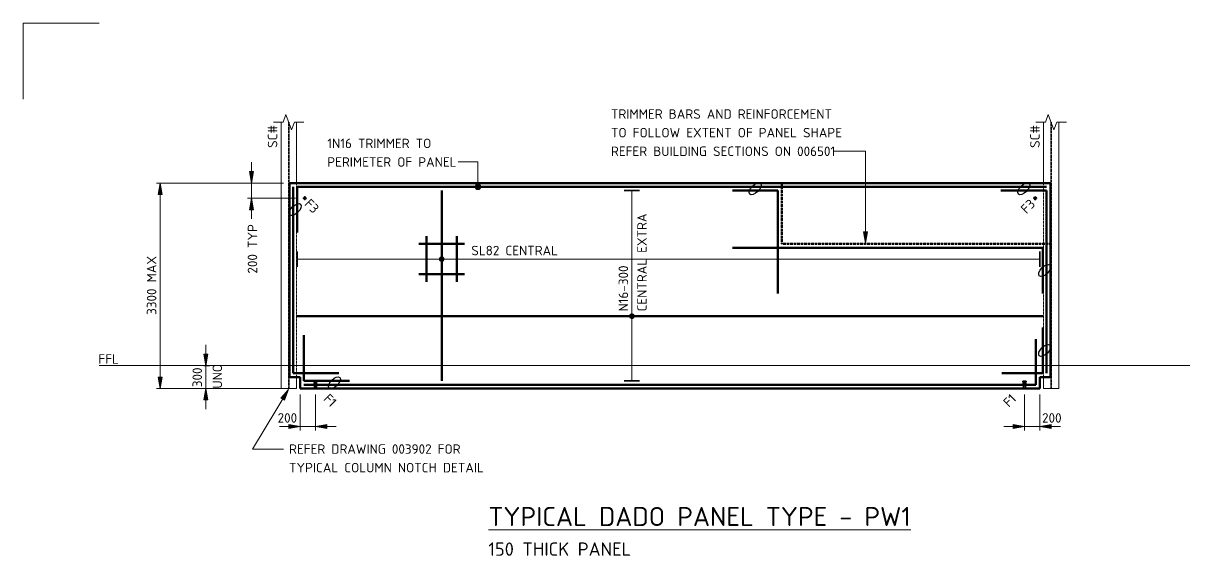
# Model space of a CAD drawing. Header units: millimetres. Extents: x 1456 to 41506, y -3340 to 17135.
# Drawn here: x 1456 to 16710, y 10137 to 17135 of the extents above; entities that cross this region are included whole.
import ezdxf

# ---------------------------------------------------------------- set-up
doc = ezdxf.new("R2010")
doc.units = ezdxf.units.MM
doc.linetypes.add('Dash', pattern=[7, 5, -2])
doc.linetypes.add('Hidden', pattern=[4, 3, -1])
for name, color, linetype, lineweight in [('A-000-T_TEXT', 231, 'Continuous', 13), ('A-010-D_DIM', 211, 'Continuous', 13), ('A-010-D_DIM-50', 211, 'Continuous', 13), ('A-010-M_LINE', 90, 'Continuous', 13), ('A-060-M_DETAIL', 3, 'Continuous', 25), ('Z-000-T_TEXT', 131, 'Continuous', 25), ('Z-060-M_DETAIL', 92, 'Continuous', 25), ('Z-200_P_REF_PLANE', 111, 'Dash', 13)]:
    doc.layers.add(name, color=color, linetype=linetype, lineweight=lineweight)
doc.styles.add('ISOCPEUR', font='isocpeur.ttf', dxfattribs={"height": 125})
doc.styles.add('ISOCPEUR_1', font='isocpeur.ttf', dxfattribs={"height": 250})
doc.styles.add('ISOCPEUR_2', font='isocpeur.ttf', dxfattribs={"height": 175})
doc.dimstyles.new('2_5___Arrow_Tick', dxfattribs={"dimscale": 304.8, "dimtxt": 124.497647, "dimasz": 0.492126, "dimexe": 0.164042, "dimexo": 0.262467, "dimgap": 0.04101, "dimtad": 1, "dimdec": 0, "dimzin": 0, "dimdsep": 46, "dimtxsty": 'ISOCPEUR', "dimsah": 1, "dimcen": 0.09, "dimadec": 0, "dimazin": 0, "dimtfac": 1, "dimtdec": 4, "dimtix": 1, "dimtmove": 0, "dimatfit": 3, "dimfxl": 1, "dimtvp": 1, "dimtolj": 1, "dimtzin": 0, "dimlwd": 18, "dimlwe": 18, "dimarcsym": 2})
doc.dimstyles.new('2_5___Arrow_Tick_1', dxfattribs={"dimscale": 304.8, "dimtxt": 124.497647, "dimasz": 0.492126, "dimexe": 0.164042, "dimexo": 0.262467, "dimgap": 0.04101, "dimtad": 1, "dimdec": 0, "dimzin": 0, "dimdsep": 46, "dimtxsty": 'ISOCPEUR', "dimsah": 1, "dimcen": 0.09, "dimadec": 0, "dimazin": 0, "dimtfac": 1, "dimtdec": 4, "dimtix": 1, "dimtmove": 2, "dimatfit": 3, "dimfxl": 1, "dimtvp": 1, "dimtolj": 1, "dimtzin": 0, "dimlwd": 18, "dimlwe": 18, "dimarcsym": 2})

# ---------------------------------------------------------------- blocks, each defined once
blk = doc.blocks.new('FE1 - FE20095-4128119-S-3501 - _INDUSTRIAL_ TYPICAL DADO PANEL TYPES')
at = {"layer": 'Z-060-M_DETAIL', "lineweight": 18}
for p, q in [((-8, 0), (-8, -35)), ((8, -35), (8, 0)), ((16, -69), (-16, -69)), ((-16, -81), (16, -81)), ((-8, -35), (8, -35)), ((16, -81), (16, -69))]:
    blk.add_line(p, q, dxfattribs=at)
at = {"layer": 'Z-060-M_DETAIL', "lineweight": 35}
for p, q in [((8, 0), (-8, 0)), ((13, 0), (8, 0)), ((13, -61), (13, 0)), ((-16, -85), (-21, -90)), ((-21, -90), (-21, -95)), ((-21, -95), (21, -95)), ((-13, -62), (-16, -65)), ((-16, -65), (-16, -69)), ((-16, -69), (-16, -81)), ((-16, -81), (-16, -85)), ((-8, 0), (-13, 0)), ((-13, 0), (-13, -62)), ((16, -65), (13, -61)), ((16, -69), (16, -65)), ((16, -85), (16, -81)), ((21, -90), (16, -85)), ((21, -95), (21, -90))]:
    blk.add_line(p, q, dxfattribs=at)
blk = doc.blocks.new('FE1 - FE20095-4129573-S-3501 - _INDUSTRIAL_ TYPICAL DADO PANEL TYPES')
at = {"layer": 'Z-060-M_DETAIL', "lineweight": 35}
for p, q in [((21, 95), (-21, 95)), ((-21, 95), (-21, 90)), ((-21, 90), (-16, 85)), ((-16, 85), (-16, 81)), ((-16, 81), (-16, 69)), ((-16, 69), (-16, 65)), ((-16, 65), (-13, 62)), ((-13, 62), (-13, 0)), ((-13, 0), (-8, 0)), ((-8, 0), (8, 0)), ((13, 61), (16, 65)), ((13, 0), (13, 61)), ((16, 85), (21, 90)), ((16, 81), (16, 85)), ((16, 65), (16, 69)), ((21, 90), (21, 95)), ((8, 0), (13, 0))]:
    blk.add_line(p, q, dxfattribs=at)
at = {"layer": 'Z-060-M_DETAIL', "lineweight": 18}
for p, q in [((16, 81), (-16, 81)), ((-16, 69), (16, 69)), ((8, 35), (-8, 35)), ((-8, 35), (-8, 0)), ((8, 0), (8, 35)), ((16, 69), (16, 81))]:
    blk.add_line(p, q, dxfattribs=at)
blk = doc.blocks.new('NRP_Bolt Detailed Plan _v2_ - M20-1017941-S-3501 - _INDUSTRIAL_ TYPICAL DADO PANEL TYPES')
at = {"layer": 'Z-060-M_DETAIL', "lineweight": 13}
for p, q in [((-25, 0), (0, 0)), ((0, 0), (0, 25)), ((25, 0), (0, 0)), ((0, 0), (0, -25))]:
    blk.add_line(p, q, dxfattribs=at)
at = {"layer": 'Z-060-M_DETAIL'}
for p, q in [((-9, 15), (-17, 0)), ((9, 15), (-9, 15)), ((17, 0), (9, 15)), ((17, 0), (9, -15)), ((-9, -15), (-17, 0)), ((9, -15), (-9, -15))]:
    blk.add_line(p, q, dxfattribs=at)
blk.add_circle((0, 0), 10, dxfattribs=at)
blk = doc.blocks.new('NRP_Extent BN - 1-50-4190796-S-3501 - _INDUSTRIAL_ TYPICAL DADO PANEL TYPES')
at = {"layer": 'Z-060-M_DETAIL', "lineweight": 18}
blk.add_hatch(color=256, dxfattribs=at).paths.add_polyline_path([(0, -37), (10, -36), (19, -32), (27, -27), (32, -19), (36, -10), (38, 0), (36, 10), (32, 19), (27, 27), (19, 32), (10, 36), (0, 38), (-10, 36), (-19, 32), (-27, 27), (-32, 19), (-36, 10), (-37, 0), (-36, -10), (-32, -19), (-27, -27), (-19, -32), (-10, -36)])
at = {"layer": 'Z-060-M_DETAIL', "lineweight": 35}
for p, q in [((-1900, 100), (-1900, -100)), ((7860, 100), (7860, -100))]:
    blk.add_line(p, q, dxfattribs=at)
at = {"layer": 'Z-060-M_DETAIL', "lineweight": 18}
blk.add_line((7860, 0), (-1900, 0), dxfattribs=at)
blk = doc.blocks.new('NRP_Extent BN - 1-50-4129570-S-3501 - _INDUSTRIAL_ TYPICAL DADO PANEL TYPES')
at = {"layer": 'Z-060-M_DETAIL', "lineweight": 18}
blk.add_hatch(color=256, dxfattribs=at).paths.add_polyline_path([(-38, 0), (-36, -10), (-32, -19), (-27, -27), (-19, -32), (-10, -36), (0, -38), (10, -36), (19, -32), (27, -27), (32, -19), (36, -10), (37, 0), (36, 10), (32, 19), (27, 27), (19, 32), (10, 36), (0, 37), (-10, 36), (-19, 32), (-27, 27), (-32, 19), (-36, 10)])
at = {"layer": 'Z-060-M_DETAIL', "lineweight": 35}
for p, q in [((-850, 100), (-850, -100)), ((1650, 100), (1650, -100))]:
    blk.add_line(p, q, dxfattribs=at)
at = {"layer": 'Z-060-M_DETAIL', "lineweight": 18}
blk.add_line((1650, 0), (-850, 0), dxfattribs=at)
blk = doc.blocks.new('NRP_Bolt Detailed Plan _v2_ - M20-3988875-S-3501 - _INDUSTRIAL_ TYPICAL DADO PANEL TYPES')
at = {"layer": 'Z-060-M_DETAIL'}
for p, q in [((-9, 15), (-17, 0)), ((-9, -15), (-17, 0)), ((9, 15), (-9, 15)), ((17, 0), (9, 15)), ((9, -15), (-9, -15)), ((17, 0), (9, -15))]:
    blk.add_line(p, q, dxfattribs=at)
at = {"layer": 'Z-060-M_DETAIL', "lineweight": 13}
for p, q in [((0, 0), (0, 25)), ((-25, 0), (0, 0)), ((0, 0), (0, -25)), ((25, 0), (0, 0))]:
    blk.add_line(p, q, dxfattribs=at)
at = {"layer": 'Z-060-M_DETAIL'}
blk.add_circle((0, 0), 10, dxfattribs=at)
blk = doc.blocks.new('DIMBLOCK1-S-3501 - _INDUSTRIAL_ TYPICAL DADO PANEL TYPES')
at = {"layer": 'A-010-D_DIM-50', "lineweight": 18}
for points in [[(3256, 15035), (3230, 14885), (3283, 14885)], [(3256, 12335), (3283, 12485), (3230, 12485)]]:
    blk.add_hatch(color=256, dxfattribs=at).paths.add_polyline_path(points)
for p, q in [((3256, 15035), (3206, 15035)), ((3256, 15035), (3230, 14885)), ((3256, 12335), (3256, 15035)), ((3283, 14885), (3256, 15035)), ((3256, 15035), (4876, 15035)), ((3230, 14885), (3283, 14885)), ((3283, 12485), (3230, 12485)), ((3230, 12485), (3256, 12335)), ((3256, 12335), (3283, 12485)), ((3256, 12335), (3206, 12335)), ((3256, 12335), (5016, 12335))]:
    blk.add_line(p, q, dxfattribs=at)
at = {"layer": 'A-010-D_DIM-50', "color": 0, "lineweight": 18, "insert": (3081, 13302), "char_height": 125, "width": 919.37, "attachment_point": 1, "rotation": 90, "line_spacing_factor": 1.149209, "style": 'ISOCPEUR'}
blk.add_mtext('3300 MAX', dxfattribs=at)
blk = doc.blocks.new('DIMBLOCK2-S-3501 - _INDUSTRIAL_ TYPICAL DADO PANEL TYPES')
at = {"layer": 'A-010-D_DIM-50', "lineweight": 18}
for points in [[(3856, 12635), (3883, 12785), (3830, 12785)], [(3856, 12335), (3830, 12185), (3883, 12185)]]:
    blk.add_hatch(color=256, dxfattribs=at).paths.add_polyline_path(points)
for p, q in [((3856, 12063), (3856, 12908)), ((3883, 12785), (3830, 12785)), ((3830, 12785), (3856, 12635)), ((3856, 12635), (3883, 12785)), ((3856, 12635), (3830, 12635)), ((3856, 12635), (3906, 12635)), ((3856, 12335), (3806, 12335)), ((3856, 12335), (3830, 12185)), ((3883, 12185), (3856, 12335)), ((3856, 12335), (5016, 12335)), ((3830, 12185), (3883, 12185))]:
    blk.add_line(p, q, dxfattribs=at)
at = {"layer": 'A-010-D_DIM-50', "color": 0, "lineweight": 18, "char_height": 125, "attachment_point": 1, "rotation": 90, "line_spacing_factor": 1.149209, "style": 'ISOCPEUR'}
for s, insert, width in [('300', (3681, 12352), 318.91), ('UNO', (3945, 12334), 362)]:
    blk.add_mtext(s, dxfattribs=dict(at, insert=insert, width=width))
blk = doc.blocks.new('NRP_Loop BN - NRP_Loop BN-4128125-S-3501 - _INDUSTRIAL_ TYPICAL DADO PANEL TYPES')
at = {"layer": 'Z-000-T_TEXT'}
blk.add_ellipse((0, 0), major_axis=(1.41, 1.41), ratio=0.5, dxfattribs=at)
blk = doc.blocks.new('DIMBLOCK6-S-3501 - _INDUSTRIAL_ TYPICAL DADO PANEL TYPES')
at = {"layer": 'A-010-D_DIM-50', "lineweight": 18}
for points in [[(5096, 11835), (4946, 11862), (4946, 11809)], [(5296, 11835), (5446, 11809), (5446, 11862)]]:
    blk.add_hatch(color=256, dxfattribs=at).paths.add_polyline_path(points)
for p, q in [((5096, 11835), (5096, 12255)), ((5296, 11835), (5296, 12255)), ((4824, 11835), (5569, 11835)), ((5096, 11835), (4946, 11862)), ((4946, 11862), (4946, 11809)), ((4946, 11809), (5096, 11835)), ((5096, 11835), (5096, 11785)), ((5446, 11862), (5296, 11835)), ((5296, 11835), (5446, 11809)), ((5296, 11835), (5296, 11785)), ((5446, 11809), (5446, 11862))]:
    blk.add_line(p, q, dxfattribs=at)
at = {"layer": 'A-010-D_DIM-50', "color": 0, "lineweight": 18, "insert": (4800, 12011), "char_height": 125, "width": 318.91, "attachment_point": 1, "line_spacing_factor": 1.149209, "style": 'ISOCPEUR'}
blk.add_mtext('200', dxfattribs=at)
blk = doc.blocks.new('DIMBLOCK7-S-3501 - _INDUSTRIAL_ TYPICAL DADO PANEL TYPES')
at = {"layer": 'A-010-D_DIM-50', "lineweight": 18}
for points in [[(14616, 11835), (14466, 11862), (14466, 11809)], [(14816, 11835), (14966, 11809), (14966, 11862)]]:
    blk.add_hatch(color=256, dxfattribs=at).paths.add_polyline_path(points)
for p, q in [((14616, 11835), (14616, 12255)), ((14816, 11835), (14816, 12255)), ((15089, 11835), (14344, 11835)), ((14616, 11835), (14466, 11862)), ((14466, 11862), (14466, 11809)), ((14466, 11809), (14616, 11835)), ((14616, 11835), (14616, 11785)), ((14966, 11862), (14816, 11835)), ((14816, 11835), (14966, 11809)), ((14816, 11835), (14816, 11785)), ((14966, 11809), (14966, 11862))]:
    blk.add_line(p, q, dxfattribs=at)
at = {"layer": 'A-010-D_DIM-50', "color": 0, "lineweight": 18, "insert": (14847, 12011), "char_height": 125, "width": 318.91, "attachment_point": 1, "line_spacing_factor": 1.149209, "style": 'ISOCPEUR'}
blk.add_mtext('200', dxfattribs=at)
blk = doc.blocks.new('DIMBLOCK18-S-3501 - _INDUSTRIAL_ TYPICAL DADO PANEL TYPES')
at = {"layer": 'A-010-D_DIM-50', "lineweight": 18}
for points in [[(4456, 15035), (4483, 15185), (4430, 15185)], [(4456, 14835), (4430, 14685), (4483, 14685)]]:
    blk.add_hatch(color=256, dxfattribs=at).paths.add_polyline_path(points)
for p, q in [((4456, 14563), (4456, 15308)), ((4483, 15185), (4430, 15185)), ((4430, 15185), (4456, 15035)), ((4456, 15035), (4483, 15185)), ((4456, 15035), (4406, 15035)), ((4456, 15035), (4876, 15035)), ((4456, 14835), (4406, 14835)), ((4456, 14835), (4430, 14685)), ((4483, 14685), (4456, 14835)), ((4456, 14835), (5036, 14835)), ((4430, 14685), (4483, 14685))]:
    blk.add_line(p, q, dxfattribs=at)
at = {"layer": 'A-010-D_DIM-50', "color": 0, "lineweight": 18, "insert": (4407, 13845), "char_height": 125, "width": 784.34, "attachment_point": 1, "rotation": 90, "line_spacing_factor": 1.149209, "style": 'ISOCPEUR'}
blk.add_mtext('200 TYP', dxfattribs=at)
blk = doc.blocks.new('NRP_Loop BN - NRP_Loop BN-V2-S-3501 - _INDUSTRIAL_ TYPICAL DADO PANEL TYPES')
at = {"layer": 'Z-000-T_TEXT'}
blk.add_ellipse((0, 0), major_axis=(1.41, 1.41), ratio=0.5, dxfattribs=at)
blk = doc.blocks.new('NRP_Loop BN - NRP_Loop BN-4129612-S-3501 - _INDUSTRIAL_ TYPICAL DADO PANEL TYPES')
at = {"layer": 'Z-000-T_TEXT'}
blk.add_ellipse((0, 0), major_axis=(-1.41, 1.41), ratio=0.5, dxfattribs=at)

msp = doc.modelspace()

# ---------------------------------------------------------------- hatches: boundary and pattern name
at = {"layer": 'A-000-T_TEXT', "lineweight": 18}
h = msp.add_hatch(color=7, dxfattribs=at)
edge = h.paths.add_edge_path()
edge.add_arc((7433.3, 14986), 37.5, 0, 360)
for points in [[(12525.2, 14242.9), (12551.6, 14392.9), (12498.7, 14392.9)], [(4943.6, 12322.4), (4843.2, 12207.9), (4888.4, 12180.5)]]:
    msp.add_hatch(color=7, dxfattribs=at).paths.add_polyline_path(points)

# ---------------------------------------------------------------- linework, layer by layer
at = {"layer": 'A-000-T_TEXT', "color": 250, "lineweight": 18}
for p, q in [((12211.5, 15452.3), (12103.8, 15452.3)), ((12525.2, 15452.3), (12211.5, 15452.3)), ((12525.2, 14242.9), (12525.2, 15452.3)), ((7174.8, 15311.5), (7171.5, 15311.5)), ((7433.3, 15311.5), (7174.8, 15311.5)), ((7433.3, 14986), (7433.3, 15311.5)), ((12551.6, 14392.9), (12498.7, 14392.9)), ((12498.7, 14392.9), (12525.2, 14242.9)), ((12525.2, 14242.9), (12551.6, 14392.9)), ((4943.6, 12322.4), (4468.2, 11539.4)), ((4943.6, 12322.4), (4843.2, 12207.9)), ((4843.2, 12207.9), (4888.4, 12180.5)), ((4888.4, 12180.5), (4943.6, 12322.4)), ((4468.2, 11539.4), (4875.2, 11539.4))]:
    msp.add_line(p, q, dxfattribs=at)
msp.add_circle((7433.3, 14986), 37.5, dxfattribs=at)
at = {"layer": 'A-010-M_LINE', "lineweight": 18}
for p, q in [((4908.9, 15935.3), (4871.4, 15835.3)), ((4908.9, 15935.3), (4983.9, 15735.3)), ((14928.9, 15935.3), (14891.4, 15835.3)), ((14928.9, 15935.3), (15003.9, 15735.3)), ((4871.4, 15835.3), (4746.4, 15835.3)), ((4846.4, 12335.3), (4846.4, 15835.3)), ((4983.9, 15735.3), (5021.4, 15835.3)), ((5021.4, 15835.3), (5146.4, 15835.3)), ((5046.4, 15035.3), (5046.4, 15835.3)), ((14891.4, 15835.3), (14766.4, 15835.3)), ((14866.4, 15035.3), (14866.4, 15835.3)), ((15003.9, 15735.3), (15041.4, 15835.3)), ((15041.4, 15835.3), (15166.4, 15835.3)), ((15066.4, 12335.3), (15066.4, 15835.3)), ((2456.4, 12635.3), (36006.4, 12635.3)), ((5046.4, 12335.3), (5046.4, 12485.3)), ((14866.4, 12335.3), (14866.4, 12485.3)), ((5046.4, 12335.3), (4846.4, 12335.3)), ((14866.4, 12335.3), (15066.4, 12335.3))]:
    msp.add_line(p, q, dxfattribs=at)
at = {"layer": 'A-010-M_LINE', "linetype": 'Hidden', "lineweight": 18}
for p, q in [((4941.4, 15835.3), (4941.4, 12335.3)), ((4951.4, 15835.3), (4951.4, 12335.3)), ((14961.4, 15835.3), (14961.4, 12335.3)), ((14971.4, 15835.3), (14971.4, 12335.3)), ((5046.4, 12485.3), (5046.4, 15035.3)), ((14866.4, 12485.3), (14866.4, 15035.3))]:
    msp.add_line(p, q, dxfattribs=at)
at = {"layer": 'A-010-M_LINE', "lineweight": 50}
for p, q in [((4956.4, 12485.3), (4956.4, 15035.3)), ((4956.4, 15035.3), (14956.4, 15035.3)), ((5006.4, 12535.3), (5006.4, 14985.3)), ((5056.4, 14985.3), (14906.4, 14985.3)), ((5056.4, 14985.3), (5056.4, 14385.3)), ((14956.4, 12485.3), (14956.4, 15035.3)), ((6956.4, 12435.3), (6956.4, 14935.3)), ((10776.4, 14935.3), (11376.4, 14935.3)), ((11376.4, 13585.3), (11376.4, 14935.3)), ((14306.4, 14935.3), (14906.4, 14935.3)), ((14906.4, 12535.3), (14906.4, 14935.3)), ((6656.4, 14235.3), (7256.4, 14235.3)), ((6756.4, 14335.3), (6756.4, 13735.3)), ((7156.4, 14335.3), (7156.4, 13735.3)), ((10776.4, 14185.3), (14856.4, 14185.3)), ((14856.4, 13585.3), (14856.4, 14185.3)), ((6656.4, 13835.3), (7256.4, 13835.3)), ((5046.4, 13285.3), (14856.4, 13285.3)), ((14856.4, 12535.3), (14856.4, 13135.3)), ((5146.4, 12435.3), (5146.4, 13035.3)), ((14766.4, 12385.3), (14766.4, 12985.3)), ((5606.4, 12535.3), (5006.4, 12535.3)), ((14316.4, 12535.3), (14856.4, 12535.3)), ((5096.4, 12485.3), (4956.4, 12485.3)), ((5096.4, 12335.3), (5096.4, 12485.3)), ((5146.4, 12435.3), (5746.4, 12435.3)), ((5146.4, 12385.3), (14766.4, 12385.3)), ((14816.4, 12335.3), (14816.4, 12485.3)), ((14816.4, 12485.3), (14956.4, 12485.3)), ((5096.4, 12335.3), (14816.4, 12335.3))]:
    msp.add_line(p, q, dxfattribs=at)
at = {"layer": 'A-010-M_LINE', "linetype": 'Hidden', "lineweight": 50}
for p, q in [((11426.4, 15035.3), (11426.4, 14235.3)), ((11426.4, 14235.3), (14956.4, 14235.3))]:
    msp.add_line(p, q, dxfattribs=at)
at = {"layer": 'Z-200_P_REF_PLANE'}
for p in [(1456.4, 16135.3), (2456.4, 17135.3)]:
    msp.add_line(p, (1456.4, 17135.3), dxfattribs=at)

# ---------------------------------------------------------------- block references
at = {"layer": 'Z-000-T_TEXT', "xscale": 50, "yscale": 50, "zscale": 50}
for name, p in [('NRP_Loop BN - NRP_Loop BN-V2-S-3501 - _INDUSTRIAL_ TYPICAL DADO PANEL TYPES', (11076.4, 14960.3)), ('NRP_Loop BN - NRP_Loop BN-4128125-S-3501 - _INDUSTRIAL_ TYPICAL DADO PANEL TYPES', (14606.4, 14960.3)), ('NRP_Loop BN - NRP_Loop BN-4128125-S-3501 - _INDUSTRIAL_ TYPICAL DADO PANEL TYPES', (5031.4, 14685.3)), ('NRP_Loop BN - NRP_Loop BN-4128125-S-3501 - _INDUSTRIAL_ TYPICAL DADO PANEL TYPES', (14881.4, 12835.3)), ('NRP_Loop BN - NRP_Loop BN-4128125-S-3501 - _INDUSTRIAL_ TYPICAL DADO PANEL TYPES', (5546.4, 12410.3))]:
    msp.add_blockref(name, p, dxfattribs=at)
at = {"layer": 'Z-000-T_TEXT', "xscale": 50, "yscale": 50, "zscale": 50, "rotation": 90.00000000000007}
msp.add_blockref('NRP_Loop BN - NRP_Loop BN-4129612-S-3501 - _INDUSTRIAL_ TYPICAL DADO PANEL TYPES', (14881.4, 13885.3), dxfattribs=at)
at = {"layer": 'Z-060-M_DETAIL'}
msp.add_blockref('NRP_Bolt Detailed Plan _v2_ - M20-1017941-S-3501 - _INDUSTRIAL_ TYPICAL DADO PANEL TYPES', (5156.4, 14835.3), dxfattribs=at)
at = {"layer": 'Z-060-M_DETAIL', "lineweight": 18, "rotation": 89.9999999999999}
msp.add_blockref('NRP_Extent BN - 1-50-4129570-S-3501 - _INDUSTRIAL_ TYPICAL DADO PANEL TYPES', (9456.4, 13285.3), dxfattribs=at)
at = {"layer": 'Z-060-M_DETAIL', "rotation": 180}
msp.add_blockref('NRP_Bolt Detailed Plan _v2_ - M20-3988875-S-3501 - _INDUSTRIAL_ TYPICAL DADO PANEL TYPES', (14756.4, 14835.3), dxfattribs=at)
at = {"layer": 'Z-060-M_DETAIL', "lineweight": 18}
for name, p in [('NRP_Extent BN - 1-50-4190796-S-3501 - _INDUSTRIAL_ TYPICAL DADO PANEL TYPES', (6956.4, 14035.3)), ('FE1 - FE20095-4129573-S-3501 - _INDUSTRIAL_ TYPICAL DADO PANEL TYPES', (14616.4, 12335.3))]:
    msp.add_blockref(name, p, dxfattribs=at)
at = {"layer": 'Z-060-M_DETAIL', "lineweight": 35, "rotation": 180}
msp.add_blockref('FE1 - FE20095-4128119-S-3501 - _INDUSTRIAL_ TYPICAL DADO PANEL TYPES', (5296.4, 12335.3), dxfattribs=at)

# ---------------------------------------------------------------- texts
at = {"layer": 'A-000-T_TEXT', "color": 7, "lineweight": 18, "attachment_point": 1}
for s, insert, char_height, width, style in [('TRIMMER BARS AND REINFORCEMENT ', (9181.2, 16004.3), 125, 3471.307, 'ISOCPEUR'), ('TO FOLLOW EXTENT OF PANEL SHAPE ', (9181.2, 15759.6), 125, 3583.543, 'ISOCPEUR'), ('1N16 TRIMMER TO', (5452.8, 15618.7), 125, 1591.35, 'ISOCPEUR'), ('REFER BUILDING SECTIONS ON 006501', (9181.2, 15514.8), 125, 3451.265, 'ISOCPEUR'), ('PERIMETER OF PANEL', (5452.8, 15374), 125, 1992.193, 'ISOCPEUR'), ('SL82 CENTRAL', (7345.7, 14210.2), 125, 1358.86, 'ISOCPEUR'), ('FFL', (2444.2, 12785.1), 125, 324.683, 'ISOCPEUR'), ('REFER DRAWING 003902 FOR ', (4950.2, 11601.9), 125, 2761.813, 'ISOCPEUR'), ('TYPICAL COLUMN NOTCH DETAIL', (4950.2, 11357.2), 125, 2990.294, 'ISOCPEUR'), ('\\LTYPICAL DADO PANEL TYPE - PW1', (7569.9, 10777.8), 250, 6521.728, 'ISOCPEUR_1'), ('150 THICK PANEL', (7569.9, 10311.9), 175, 2224.683, 'ISOCPEUR_2')]:
    msp.add_mtext(s, dxfattribs=dict(at, insert=insert, char_height=char_height, width=width, style=style))
at = {"layer": 'A-000-T_TEXT', "color": 7, "lineweight": 18, "char_height": 125, "attachment_point": 1, "rotation": 90, "style": 'ISOCPEUR'}
for s, insert, width in [('SC#', (4670.9, 15496.4), 364.768), ('SC#', (14690.9, 15496.4), 364.768), ('CENTRAL EXTRA', (9526.3, 13346.9), 1535.232), ('N16-300', (9281.5, 13346.9), 737.552)]:
    msp.add_mtext(s, dxfattribs=dict(at, insert=insert, width=width))
at = {"layer": 'A-060-M_DETAIL', "lineweight": 13, "char_height": 125, "attachment_point": 1, "style": 'ISOCPEUR'}
for s, insert, width, rotation in [('F3', (5231.2, 14839.6), 216.456, 315), ('F3', (14553.6, 14710.2), 216.456, 45), ('F1', (5480.5, 12277.8), 184.388, 315), ('F1', (14323, 12167.1), 184.388, 45)]:
    msp.add_mtext(s, dxfattribs=dict(at, insert=insert, width=width, rotation=rotation))

# ---------------------------------------------------------------- dimensions: what is measured, and where the dimension line sits
at = {"layer": 'A-010-D_DIM', "lineweight": 18}
dim = msp.add_linear_dim(base=(4456.4, 15035.3), p1=(5116.4, 14835.3), p2=(4956.4, 15035.3), angle=90, dimstyle='2_5___Arrow_Tick_1', override={"dimpost": '<>TYP', "dimfxl": 256.124969}, dxfattribs=at)
dim.commit()
dim.dimension.update_dxf_attribs({"geometry": 'DIMBLOCK18-S-3501 - _INDUSTRIAL_ TYPICAL DADO PANEL TYPES', "text_midpoint": (4489.9, 14237.1), "dimtype": 160, "text_rotation": 90})
for base, p2, text, override, picture, middle in [((3256.4, 15035.3), (4956.4, 15035.3), '3300 MAX', {"dimpost": '<>', "dimfxl": 2703.627193}, 'DIMBLOCK1-S-3501 - _INDUSTRIAL_ TYPICAL DADO PANEL TYPES', (3181.3, 13685.3)), ((3856.4, 12635.3), (3750.3, 12635.3), '<>\\XUNO', {"dimpost": '<>', "dimfxl": 1379.09163}, 'DIMBLOCK2-S-3501 - _INDUSTRIAL_ TYPICAL DADO PANEL TYPES', (3856.4, 12485.3))]:
    dim = msp.add_linear_dim(base=base, p1=(5096.4, 12335.3), p2=p2, angle=90, text=text, dimstyle='2_5___Arrow_Tick', override=override, dxfattribs=at)
    dim.commit()
    dim.dimension.update_dxf_attribs({"geometry": picture, "text_midpoint": middle})
for base, p1, p2, picture, middle in [((5296.4, 11835.3), (5096.4, 12335.3), (5296.4, 12335.3), 'DIMBLOCK6-S-3501 - _INDUSTRIAL_ TYPICAL DADO PANEL TYPES', (4959.7, 11927.8)), ((14616.4, 11835.3), (14816.4, 12335.3), (14616.4, 12335.3), 'DIMBLOCK7-S-3501 - _INDUSTRIAL_ TYPICAL DADO PANEL TYPES', (15006.2, 11927.8))]:
    dim = msp.add_linear_dim(base=base, p1=p1, p2=p2, dimstyle='2_5___Arrow_Tick_1', override={"dimpost": '<>', "dimfxl": 200}, dxfattribs=at)
    dim.commit()
    dim.dimension.update_dxf_attribs({"geometry": picture, "text_midpoint": middle, "dimtype": 160})

doc.saveas('drawing.dxf')
